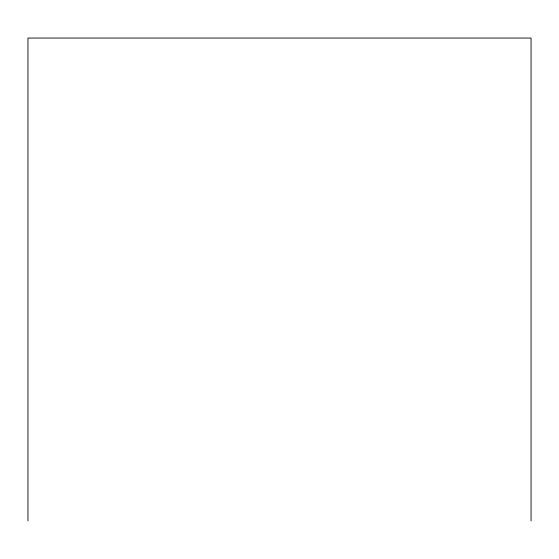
<?xml version="1.0" encoding="UTF-8"?>
<svg xmlns="http://www.w3.org/2000/svg" width="559" height="559" viewBox="0 0 559 559"><rect width="100%" height="100%" fill="white"/><g stroke="black" fill="none" stroke-linecap="round" stroke-linejoin="round"><path stroke-width="0.84" d="M531.05 520.946L531.05 38.054L27.95 38.054L27.95 520.946"/></g></svg>
